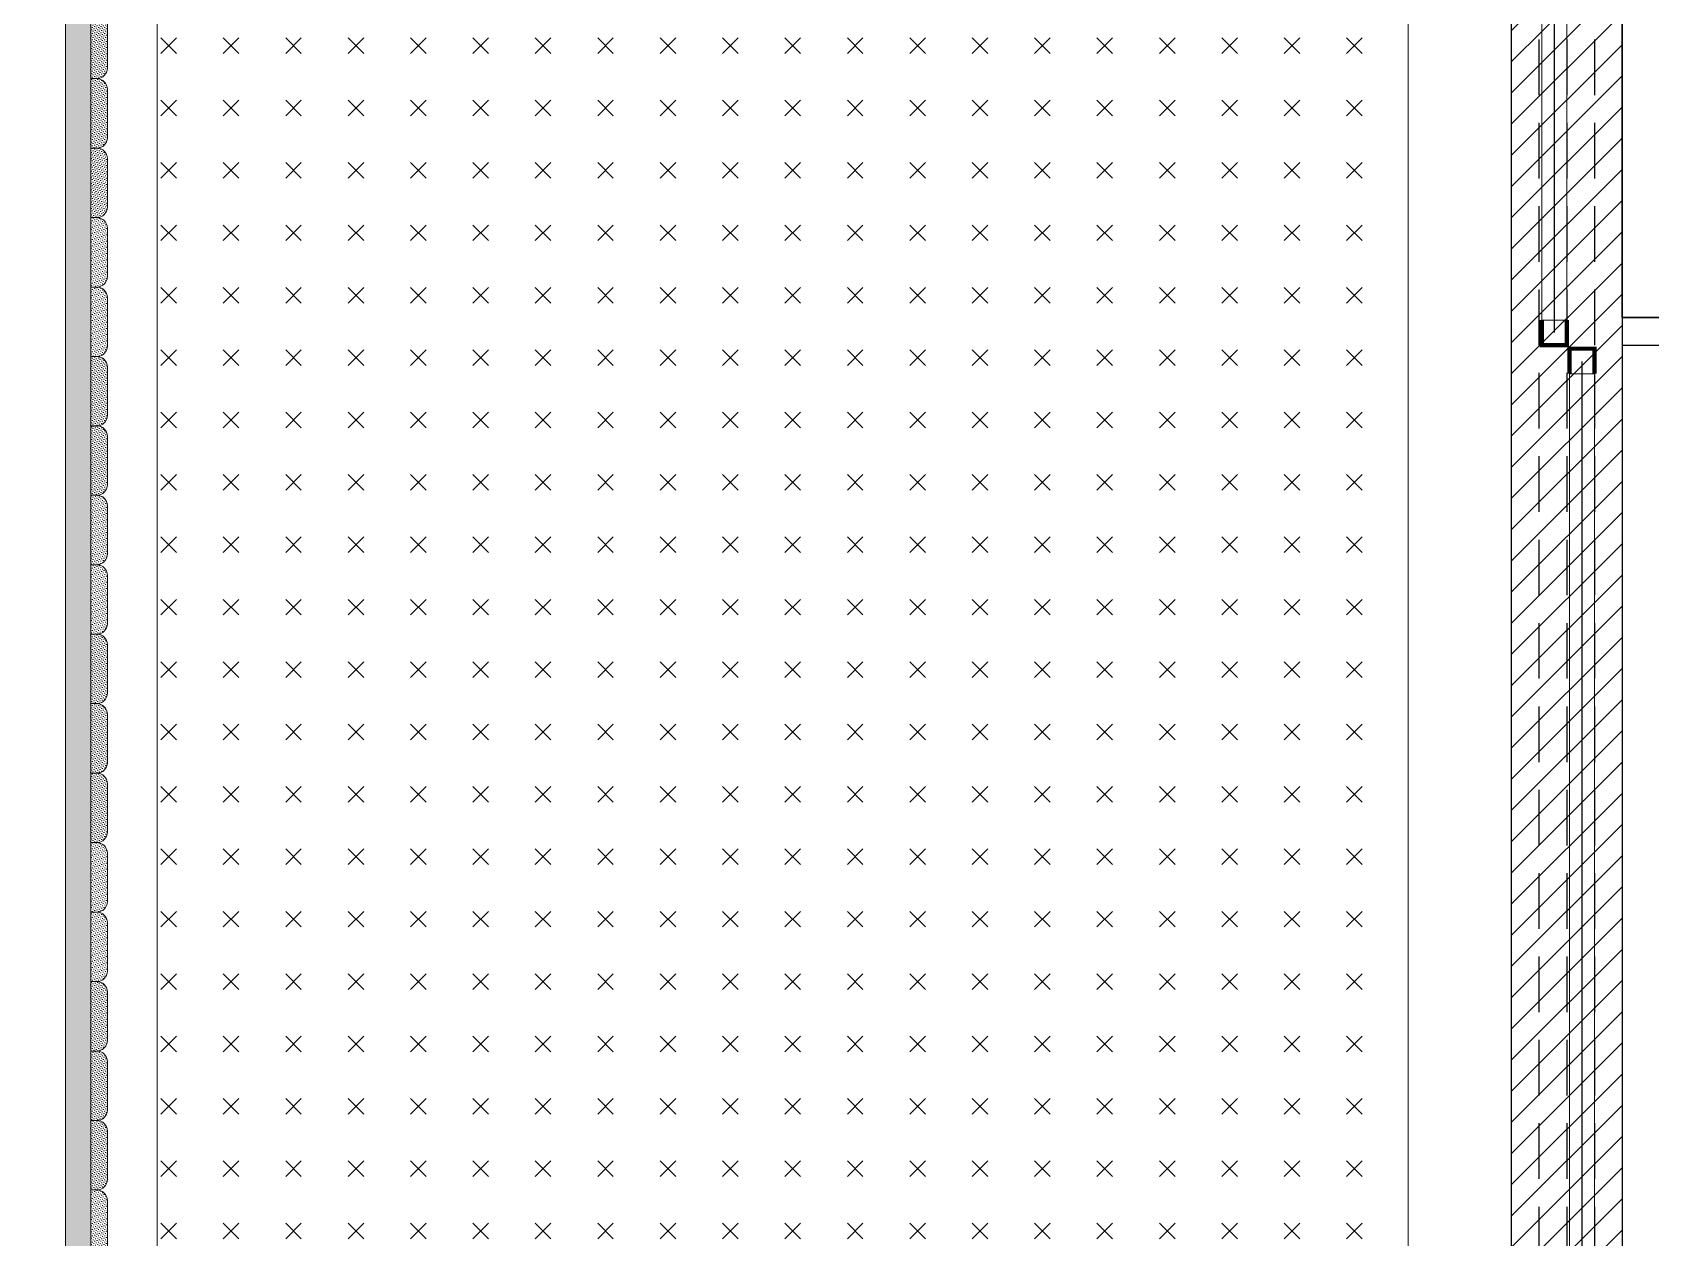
# Model space of a CAD drawing. Header units: millimetres. Extents: x 6676 to 14342, y 3639 to 5293.
# Drawn here: x 7170.7 to 7287.1, y 4766.4 to 4853.2 of the extents above; entities that cross this region are included whole.
import ezdxf

# ---------------------------------------------------------------- set-up
doc = ezdxf.new("R2010")
doc.units = ezdxf.units.MM
doc.linetypes.add('C2_105$0$HD', pattern=[0.3, 0.2, -0.1])
doc.linetypes.add('DASHED', pattern=[19.05, 12.7, -6.35])
doc.layers.add('1 - bed panels', color=170, linetype='Continuous', lineweight=9)
doc.layers.add('1 - plaster', color=1, linetype='Continuous', lineweight=9)
for name, color, linetype in [('A-Ceiling Color Navy', 156, 'DASHED'), ('A-dim-work', 8, 'Continuous'), ('A-VIEW-20', 1, 'Continuous')]:
    doc.layers.add(name, color=color, linetype=linetype)
pattern_1 = [(135, (666.09273, -2021.59588), (-0.168379802, -0.056126601), [0, -0.15875])]
pattern_2 = [(135, (666.09273, -2031.61416), (-0.168379802, -0.056126601), [0, -0.15875])]

# ---------------------------------------------------------------- blocks, each defined once
blk = doc.blocks.new('nhyv')
at = {"layer": '1 - bed panels', "true_color": 0xc2c2c2}
h = blk.add_hatch(dxfattribs=at)
h.set_pattern_fill('CROSS', color=9, scale=0.5, angle=135)
h.set_pattern_definition([(135, (-268.083, -3.452), (-4.490128, 4e-16), [1.5875, -4.7625]), (225, (-268.083, -2.3296), (-4e-16, -4.490128), [1.5875, -4.7625])])
edge = h.paths.add_edge_path()
edge.add_line((59.65, 1298.73), (139.65, 1298.73))
edge.add_arc((139.65, 1293.73), 5, 0, 90, ccw=False)
edge.add_line((144.65, 1293.73), (144.65, 1103.73))
edge.add_arc((139.65, 1103.73), 5, -90, 0, ccw=False)
edge.add_line((139.65, 1098.73), (59.65, 1098.73))
edge.add_arc((59.65, 1103.73), 5, 180, 270, ccw=False)
edge.add_line((54.65, 1103.73), (54.65, 1293.73))
edge.add_arc((59.65, 1293.73), 5, 90, 180, ccw=False)
edge = h.paths.add_edge_path(flags=16)
edge.add_line((134.65, 1290.73), (134.65, 1261.73))
edge.add_arc((131.65, 1261.73), 3, -90, 0, ccw=False)
edge.add_line((131.65, 1258.73), (67.65, 1258.73))
edge.add_arc((67.65, 1261.73), 3, 180, 270, ccw=False)
edge.add_line((64.65, 1261.73), (64.65, 1290.73))
edge.add_arc((67.65, 1290.73), 3, 90, 180, ccw=False)
edge.add_line((67.65, 1293.73), (131.65, 1293.73))
edge.add_arc((131.65, 1290.73), 3, 0, 90, ccw=False)
at = {"layer": '1 - bed panels', "color": 9, "true_color": 0xc2c2c2}
blk.add_lwpolyline([(59.65, 1298.73), (139.65, 1298.73, -0.414214), (144.65, 1293.73), (144.65, 1103.73, -0.414214), (139.65, 1098.73), (59.65, 1098.73, -0.414214), (54.65, 1103.73), (54.65, 1293.73, -0.414214)], format="xyb", close=True, dxfattribs=at)
blk = doc.blocks.new('bed')
at = {"layer": '1 - bed panels', "true_color": 0x334acc}
h = blk.add_hatch(dxfattribs=at)
h.set_pattern_fill('DOTS', color=162, scale=0.1, angle=135, style=0)
h.set_pattern_definition(pattern_2)
edge = h.paths.add_edge_path()
edge.add_line((3, 169.93), (3, 173.43))
edge.add_arc((2.25, 173.43), 0.75, 0, 90)
edge.add_line((2.25, 174.18), (1.8, 174.18))
edge.add_line((1.8, 174.18), (1.8, 169.18))
edge.add_line((1.8, 169.18), (2.25, 169.18))
edge.add_arc((2.25, 169.93), 0.75, 270, 360)
h = blk.add_hatch(dxfattribs=at)
h.set_pattern_fill('DOTS', color=162, scale=0.1, angle=135, style=0)
h.set_pattern_definition(pattern_2)
edge = h.paths.add_edge_path()
edge.add_line((3, 164.93), (3, 168.43))
edge.add_arc((2.25, 168.43), 0.75, 0, 90)
edge.add_line((2.25, 169.18), (1.8, 169.18))
edge.add_line((1.8, 169.18), (1.8, 164.18))
edge.add_line((1.8, 164.18), (2.25, 164.18))
edge.add_arc((2.25, 164.93), 0.75, 270, 360)
at = {"layer": '1 - bed panels'}
h = blk.add_hatch(dxfattribs=at)
h.set_pattern_fill('DOTS', color=256, scale=0.1, angle=225, style=0)
h.set_pattern_definition([(225, (2246.10654, 809.27377), (0.056126601, -0.168379802), [0, -0.15875])])
edge = h.paths.add_edge_path()
edge.add_line((3, 159.93), (3, 163.43))
edge.add_arc((2.25, 163.43), 0.75, 0, 90)
edge.add_line((2.25, 164.18), (1.8, 164.18))
edge.add_line((1.8, 164.18), (1.8, 159.18))
edge.add_line((1.8, 159.18), (2.25, 159.18))
edge.add_arc((2.25, 159.93), 0.75, 270, 360)
at = {"layer": '1 - bed panels', "true_color": 0x334acc}
h = blk.add_hatch(dxfattribs=at)
h.set_pattern_fill('DOTS', color=162, scale=0.1, angle=135, style=0)
h.set_pattern_definition(pattern_2)
edge = h.paths.add_edge_path()
edge.add_line((3, 154.93), (3, 158.43))
edge.add_arc((2.25, 158.43), 0.75, 0, 90)
edge.add_line((2.25, 159.18), (1.8, 159.18))
edge.add_line((1.8, 159.18), (1.8, 154.18))
edge.add_line((1.8, 154.18), (2.25, 154.18))
edge.add_arc((2.25, 154.93), 0.75, 270, 360)
h = blk.add_hatch(dxfattribs=at)
h.set_pattern_fill('DOTS', color=162, scale=0.1, angle=135, style=0)
h.set_pattern_definition(pattern_2)
edge = h.paths.add_edge_path()
edge.add_line((3, 149.93), (3, 153.43))
edge.add_arc((2.25, 153.43), 0.75, 0, 90)
edge.add_line((2.25, 154.18), (1.8, 154.18))
edge.add_line((1.8, 154.18), (1.8, 149.18))
edge.add_line((1.8, 149.18), (2.25, 149.18))
edge.add_arc((2.25, 149.93), 0.75, 270, 360)
h = blk.add_hatch(dxfattribs=at)
h.set_pattern_fill('DOTS', color=162, scale=0.1, angle=135, style=0)
h.set_pattern_definition(pattern_2)
edge = h.paths.add_edge_path()
edge.add_line((3, 144.93), (3, 148.43))
edge.add_arc((2.25, 148.43), 0.75, 0, 90)
edge.add_line((2.25, 149.18), (1.8, 149.18))
edge.add_line((1.8, 149.18), (1.8, 144.18))
edge.add_line((1.8, 144.18), (2.25, 144.18))
edge.add_arc((2.25, 144.93), 0.75, 270, 360)
h = blk.add_hatch(dxfattribs=at)
h.set_pattern_fill('DOTS', color=162, scale=0.1, angle=135, style=0)
h.set_pattern_definition(pattern_1)
edge = h.paths.add_edge_path()
edge.add_line((3, 139.95), (3, 143.45))
edge.add_arc((2.25, 143.45), 0.75, 0, 90)
edge.add_line((2.25, 144.2), (1.8, 144.2))
edge.add_line((1.8, 144.2), (1.8, 139.2))
edge.add_line((1.8, 139.2), (2.25, 139.2))
edge.add_arc((2.25, 139.95), 0.75, 270, 360)
h = blk.add_hatch(dxfattribs=at)
h.set_pattern_fill('DOTS', color=162, scale=0.1, angle=135, style=0)
h.set_pattern_definition(pattern_1)
edge = h.paths.add_edge_path()
edge.add_line((3, 134.95), (3, 138.45))
edge.add_arc((2.25, 138.45), 0.75, 0, 90)
edge.add_line((2.25, 139.2), (1.8, 139.2))
edge.add_line((1.8, 139.2), (1.8, 134.2))
edge.add_line((1.8, 134.2), (2.25, 134.2))
edge.add_arc((2.25, 134.95), 0.75, 270, 360)
h = blk.add_hatch(dxfattribs=at)
h.set_pattern_fill('DOTS', color=162, scale=0.1, angle=135, style=0)
h.set_pattern_definition(pattern_1)
edge = h.paths.add_edge_path()
edge.add_line((3, 129.95), (3, 133.45))
edge.add_arc((2.25, 133.45), 0.75, 0, 90)
edge.add_line((2.25, 134.2), (1.8, 134.2))
edge.add_line((1.8, 134.2), (1.8, 129.2))
edge.add_line((1.8, 129.2), (2.25, 129.2))
edge.add_arc((2.25, 129.95), 0.75, 270, 360)
h = blk.add_hatch(dxfattribs=at)
h.set_pattern_fill('DOTS', color=162, scale=0.1, angle=135, style=0)
h.set_pattern_definition(pattern_1)
edge = h.paths.add_edge_path()
edge.add_line((3, 124.95), (3, 128.45))
edge.add_arc((2.25, 128.45), 0.75, 0, 90)
edge.add_line((2.25, 129.2), (1.8, 129.2))
edge.add_line((1.8, 129.2), (1.8, 124.2))
edge.add_line((1.8, 124.2), (2.25, 124.2))
edge.add_arc((2.25, 124.95), 0.75, 270, 360)
h = blk.add_hatch(dxfattribs=at)
h.set_pattern_fill('DOTS', color=162, scale=0.1, angle=135, style=0)
h.set_pattern_definition(pattern_1)
edge = h.paths.add_edge_path()
edge.add_line((3, 119.95), (3, 123.45))
edge.add_arc((2.25, 123.45), 0.75, 0, 90)
edge.add_line((2.25, 124.2), (1.8, 124.2))
edge.add_line((1.8, 124.2), (1.8, 119.2))
edge.add_line((1.8, 119.2), (2.25, 119.2))
edge.add_arc((2.25, 119.95), 0.75, 270, 360)
h = blk.add_hatch(dxfattribs=at)
h.set_pattern_fill('DOTS', color=162, scale=0.1, angle=135, style=0)
h.set_pattern_definition(pattern_1)
edge = h.paths.add_edge_path()
edge.add_line((3, 114.95), (3, 118.45))
edge.add_arc((2.25, 118.45), 0.75, 0, 90)
edge.add_line((2.25, 119.2), (1.8, 119.2))
edge.add_line((1.8, 119.2), (1.8, 114.2))
edge.add_line((1.8, 114.2), (2.25, 114.2))
edge.add_arc((2.25, 114.95), 0.75, 270, 360)
h = blk.add_hatch(dxfattribs=at)
h.set_pattern_fill('DOTS', color=162, scale=0.1, angle=135, style=0)
h.set_pattern_definition(pattern_1)
edge = h.paths.add_edge_path()
edge.add_line((3, 109.95), (3, 113.45))
edge.add_arc((2.25, 113.45), 0.75, 0, 90)
edge.add_line((2.25, 114.2), (1.8, 114.2))
edge.add_line((1.8, 114.2), (1.8, 109.2))
edge.add_line((1.8, 109.2), (2.25, 109.2))
edge.add_arc((2.25, 109.95), 0.75, 270, 360)
h = blk.add_hatch(dxfattribs=at)
h.set_pattern_fill('DOTS', color=162, scale=0.1, angle=135, style=0)
h.set_pattern_definition(pattern_1)
edge = h.paths.add_edge_path()
edge.add_line((3, 104.95), (3, 108.45))
edge.add_arc((2.25, 108.45), 0.75, 0, 90)
edge.add_line((2.25, 109.2), (1.8, 109.2))
edge.add_line((1.8, 109.2), (1.8, 104.2))
edge.add_line((1.8, 104.2), (2.25, 104.2))
edge.add_arc((2.25, 104.95), 0.75, 270, 360)
h = blk.add_hatch(dxfattribs=at)
h.set_pattern_fill('DOTS', color=162, scale=0.1, angle=135, style=0)
h.set_pattern_definition(pattern_1)
edge = h.paths.add_edge_path()
edge.add_line((3, 99.95), (3, 103.45))
edge.add_arc((2.25, 103.45), 0.75, 0, 90)
edge.add_line((2.25, 104.2), (1.8, 104.2))
edge.add_line((1.8, 104.2), (1.8, 99.2))
edge.add_line((1.8, 99.2), (2.25, 99.2))
edge.add_arc((2.25, 99.95), 0.75, 270, 360)
h = blk.add_hatch(dxfattribs=at)
h.set_pattern_fill('DOTS', color=162, scale=0.1, angle=135, style=0)
h.set_pattern_definition(pattern_1)
edge = h.paths.add_edge_path()
edge.add_line((3, 94.95), (3, 98.45))
edge.add_arc((2.25, 98.45), 0.75, 0, 90)
edge.add_line((2.25, 99.2), (1.8, 99.2))
edge.add_line((1.8, 99.2), (1.8, 94.2))
edge.add_line((1.8, 94.2), (2.25, 94.2))
edge.add_arc((2.25, 94.95), 0.75, 270, 360)
h = blk.add_hatch(dxfattribs=at)
h.set_pattern_fill('DOTS', color=162, scale=0.1, angle=135, style=0)
h.set_pattern_definition(pattern_1)
edge = h.paths.add_edge_path()
edge.add_line((3, 89.95), (3, 93.45))
edge.add_arc((2.25, 93.45), 0.75, 0, 90)
edge.add_line((2.25, 94.2), (1.8, 94.2))
edge.add_line((1.8, 94.2), (1.8, 89.2))
edge.add_line((1.8, 89.2), (2.25, 89.2))
edge.add_arc((2.25, 89.95), 0.75, 270, 360)
h = blk.add_hatch(dxfattribs=at)
h.set_pattern_fill('DOTS', color=162, scale=0.1, angle=135, style=0)
h.set_pattern_definition(pattern_1)
edge = h.paths.add_edge_path()
edge.add_line((3, 84.95), (3, 88.45))
edge.add_arc((2.25, 88.45), 0.75, 0, 90)
edge.add_line((2.25, 89.2), (1.8, 89.2))
edge.add_line((1.8, 89.2), (1.8, 84.2))
edge.add_line((1.8, 84.2), (2.25, 84.2))
edge.add_arc((2.25, 84.95), 0.75, 270, 360)
at = {"layer": '1 - plaster', "true_color": 0xe0a352}
blk.add_hatch(color=33, dxfattribs=at).paths.add_polyline_path([(0, 9), (1.8, 9), (1.8, 220), (0, 220)])
at = {"layer": 'A-dim-work'}
h = blk.add_hatch(dxfattribs=at)
h.set_pattern_fill('ANSI31', color=256, scale=0.5)
h.set_pattern_definition([(45, (-6926.9524, -4680.978), (-1.12253202, 1.12253202), [])])
h.paths.add_polyline_path([(104, 9), (112, 9), (112, 220), (104, 220)])
at = {"layer": '1 - bed panels'}
for points in [[(3, 169.93), (3, 173.43, 0.414214), (2.25, 174.18), (1.8, 174.18), (1.8, 169.18), (2.25, 169.18, 0.414214)], [(3, 164.93), (3, 168.43, 0.414214), (2.25, 169.18), (1.8, 169.18), (1.8, 164.18), (2.25, 164.18, 0.414214)], [(3, 154.93), (3, 158.43, 0.414214), (2.25, 159.18), (1.8, 159.18), (1.8, 154.18), (2.25, 154.18, 0.414214)], [(3, 149.93), (3, 153.43, 0.414214), (2.25, 154.18), (1.8, 154.18), (1.8, 149.18), (2.25, 149.18, 0.414214)], [(3, 144.93), (3, 148.43, 0.414214), (2.25, 149.18), (1.8, 149.18), (1.8, 144.18), (2.25, 144.18, 0.414214)], [(3, 139.95), (3, 143.45, 0.414214), (2.25, 144.2), (1.8, 144.2), (1.8, 139.2), (2.25, 139.2, 0.414214)], [(3, 134.95), (3, 138.45, 0.414214), (2.25, 139.2), (1.8, 139.2), (1.8, 134.2), (2.25, 134.2, 0.414214)], [(3, 129.95), (3, 133.45, 0.414214), (2.25, 134.2), (1.8, 134.2), (1.8, 129.2), (2.25, 129.2, 0.414214)], [(3, 124.95), (3, 128.45, 0.414214), (2.25, 129.2), (1.8, 129.2), (1.8, 124.2), (2.25, 124.2, 0.414214)], [(3, 119.95), (3, 123.45, 0.414214), (2.25, 124.2), (1.8, 124.2), (1.8, 119.2), (2.25, 119.2, 0.414214)], [(3, 114.95), (3, 118.45, 0.414214), (2.25, 119.2), (1.8, 119.2), (1.8, 114.2), (2.25, 114.2, 0.414214)], [(3, 109.95), (3, 113.45, 0.414214), (2.25, 114.2), (1.8, 114.2), (1.8, 109.2), (2.25, 109.2, 0.414214)], [(3, 104.95), (3, 108.45, 0.414214), (2.25, 109.2), (1.8, 109.2), (1.8, 104.2), (2.25, 104.2, 0.414214)], [(3, 99.95), (3, 103.45, 0.414214), (2.25, 104.2), (1.8, 104.2), (1.8, 99.2), (2.25, 99.2, 0.414214)], [(3, 94.95), (3, 98.45, 0.414214), (2.25, 99.2), (1.8, 99.2), (1.8, 94.2), (2.25, 94.2, 0.414214)], [(3, 89.95), (3, 93.45, 0.414214), (2.25, 94.2), (1.8, 94.2), (1.8, 89.2), (2.25, 89.2, 0.414214)], [(3, 84.95), (3, 88.45, 0.414214), (2.25, 89.2), (1.8, 89.2), (1.8, 84.2), (2.25, 84.2, 0.414214)]]:
    blk.add_lwpolyline(points, format="xyb", close=True, dxfattribs=at)
at = {"layer": '1 - bed panels', "color": 162, "true_color": 0x334acc}
blk.add_lwpolyline([(3, 159.93), (3, 163.43, 0.414214), (2.25, 164.18), (1.8, 164.18), (1.8, 159.18), (2.25, 159.18, 0.414214)], format="xyb", close=True, dxfattribs=at)
at = {"layer": '1 - plaster'}
blk.add_line((112, 9), (112, 151.8), dxfattribs=at)
blk.add_lwpolyline([(1.8, 220), (0, 220), (0, 9), (1.8, 9), (1.8, 220)], dxfattribs=at)
at = {"layer": 'A-dim-work'}
blk.add_lwpolyline([(104, 9), (112, 9), (112, 220), (104, 220)], close=True, dxfattribs=at)
at = {"layer": 'A-VIEW-20', "linetype": 'C2_105$0$HD', "ltscale": 20}
for points in [[(106, 220), (106, 9)], [(108, 220), (108, 9)], [(110, 220), (110, 9)]]:
    blk.add_lwpolyline(points, dxfattribs=at)
blk = doc.blocks.new('ddd')
at = {"layer": '1 - plaster', "const_width": 0.3}
for points in [[(0, -1.8), (0, 0), (-1.8, 0), (-1.8, -1.8)], [(0, -68.2), (0, -70), (-1.8, -70), (-1.8, -68.2)]]:
    blk.add_lwpolyline(points, dxfattribs=at)
at = {"layer": '1 - plaster'}
for points in [[(0, 0), (0, -1.8), (-1.8, -1.8), (-1.8, 0)], [(-1.8, -70), (-1.8, 0), (0, 0), (0, -70)], [(0, -70), (0, -68.2), (-1.8, -68.2), (-1.8, -70)]]:
    blk.add_lwpolyline(points, close=True, dxfattribs=at)
at = {"layer": 'A-Ceiling Color Navy', "ltscale": 0.01, "const_width": 0.1}
blk.add_lwpolyline([(-0.9, -69.1), (-0.9, -0.9)], dxfattribs=at)
blk = doc.blocks.new('det2')
at = {"layer": '1 - bed panels', "true_color": 0xc2c2c2}
h = blk.add_hatch(dxfattribs=at)
h.set_pattern_fill('LINE', color=9, scale=1.575, angle=-90)
h.set_pattern_definition([(270, (-7406.43, -5143.807), (5.000625, -2e-15), [])])
edge = h.paths.add_edge_path()
edge.add_arc((3.66, 8.761), 9.495, 98.1319, 262.4282)
edge.add_line((2.409, -0.651), (2.317, 18.161))
edge = h.paths.add_edge_path()
edge.add_arc((-158.699, -60.602), 2, 360, 360.1896)
edge.add_line((-156.699, -60.595), (-156.699, -60.602))
blk = doc.blocks.new('st2')
at = {"layer": 'A-dim-work'}
for points in [[(0.05, 68), (30.05, 68), (30, 70), (0.05, 70), (0.05, 68)], [(0, 0), (30, 0), (29.95, 2), (0, 2), (0, 0)]]:
    blk.add_lwpolyline(points, dxfattribs=at)
for points in [[(30, 68), (0, 68), (-0.02, 2), (29.98, 2)], [(20.91, 2), (0, 2), (0, 68), (20.91, 68)]]:
    blk.add_lwpolyline(points, close=True, dxfattribs=at)

msp = doc.modelspace()

# ---------------------------------------------------------------- hatches: boundary and pattern name
at = {"layer": '1 - plaster'}
h = msp.add_hatch(dxfattribs=at)
h.set_pattern_fill('ANGLE', color=256)
h.set_pattern_definition([(0, (0, 0), (0, 6.985), [5.08, -1.905]), (90, (0, 0), (-6.985, 4e-16), [5.08, -1.905])])
edge = h.paths.add_edge_path()
edge.add_arc((7253.457, 4769.022), 1, 0, 360)

# ---------------------------------------------------------------- block references
at = {"xscale": -1, "rotation": 180}
msp.add_blockref('nhyv', (7124.994, 5998.204), dxfattribs=at)
at = {"layer": 'A-dim-work'}
for name, p in [('bed', (7173.065, 4680.678)), ('st2', (7285.061, 4830.678))]:
    msp.add_blockref(name, p, dxfattribs=at)
at = {"layer": 'A-dim-work', "xscale": -1, "rotation": 180}
for p in [(7281.068, 4830.678), (7283.065, 4760.424)]:
    msp.add_blockref('ddd', p, dxfattribs=at)
at = {"layer": 'A-dim-work', "xscale": 10, "yscale": 10, "zscale": 10}
msp.add_blockref('det2', (8242.848, 4669.852), dxfattribs=at)

doc.saveas('drawing.dxf')
